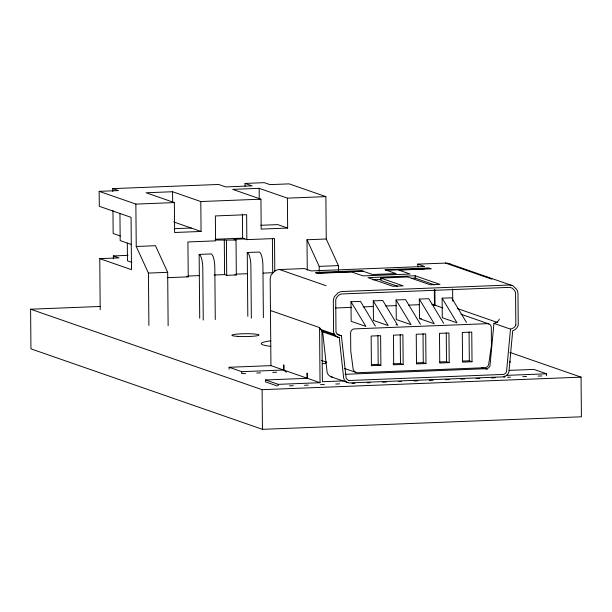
<?xml version="1.0" encoding="UTF-8"?>
<svg xmlns="http://www.w3.org/2000/svg" width="612" height="612" viewBox="0 0 612 612"><rect width="100%" height="100%" fill="white"/><g stroke="black" fill="none" stroke-linecap="round" stroke-linejoin="round"><path stroke-width="0.92" d="M499.331 319.112L499.277 319.257A6.021 5.745 -70.8 0 1 495.934 322.631L493.945 323.373L489.975 365.877A4.758 4.544 -70.8 0 1 487.045 368.661L345.099 374.307M515.855 325.026A6.021 5.745 -70.8 0 1 512.504 328.384L510.507 329.134L506.545 371.637A4.758 4.544 -70.8 0 1 503.615 374.422L349.077 380.503M515.847 325.018L515.556 293.232A6.992 6.671 -70.8 0 0 514.646 290.646L512.81 288.635A7.482 7.145 -70.8 0 0 509.421 287.365L341.756 293.951A7.482 7.145 -70.8 0 0 338.39 295.489L336.592 297.646A6.992 6.671 -70.8 0 0 335.728 300.301L335.996 332.087A6.021 5.745 -70.8 0 0 339.392 335.192L341.397 335.774L346.101 377.941A4.758 4.544 -70.8 0 0 349.077 380.496M112.792 191.487L112.761 188.618L218.591 184.464L225.652 186.912L252.106 185.872L245.052 183.424L245.075 186.224M245.052 183.424L264.292 182.667L269.938 184.625L289.178 183.875L325.875 196.628L326.242 239.009L338.436 265.616L338.482 270.374M100.2 309.71L99.756 258.647L131.511 269.685L131.06 217.337L99.297 206.298L99.167 191.342L118.407 190.584L112.761 188.618M172.576 191.732L146.123 192.772L174.351 202.587L174.611 232.499L201.065 231.458L200.805 201.547L172.576 191.732L172.668 202.014M259.167 188.328L232.705 189.368L260.934 199.183L261.194 229.095L287.655 228.054L287.395 198.143L259.167 188.328L259.258 199.543M99.167 191.342L135.864 204.094L174.351 202.587M200.805 201.547L260.934 199.183M287.395 198.143L325.875 196.628M174.175 228.697L191.189 228.024M260.766 225.292L277.772 224.619L287.655 228.054M215.141 239.246L242.62 238.16L246.85 239.636L274.513 238.55L274.796 271.56M215.271 240.057L236.025 240.057L236.331 274.956L226.715 275.339L224.596 274.604L214.2 275.01M244.731 238.902L233.914 239.323L236.025 240.057M135.864 204.094L136.239 246.475L155.479 245.718L167.673 272.325L168.132 325.645M307.27 270.267L307.002 239.766L326.242 239.009M113.373 258.777L113.35 255.931L128.015 255.349M199.711 318.225L199.152 254.408L211.178 253.934A12.531 3.496 87.7 0 1 214.82 267.62L215.263 318.73A5.539 1.545 87.7 0 0 215.256 319.571M247.814 316.327L247.256 252.511L259.281 252.045A12.531 3.496 87.7 0 1 262.923 265.73L263.367 316.832A5.539 1.545 87.7 0 0 263.359 317.682M99.756 258.647L118.996 257.889L113.35 255.931M136.239 246.475L148.425 273.082L167.673 272.325M307.002 239.766L319.196 266.373L338.436 265.616M286.439 372.058A5.6 5.347 -70.8 0 1 284.075 370.199L284.029 365.043L283.524 364.867L283.57 370.023L270.94 365.632L270.19 279.37A9.295 8.874 -70.8 0 1 271.407 274.597L274.826 270.994A10.044 9.585 -70.8 0 1 279.516 269.548L304.409 268.561L311.187 270.925L424.567 266.465L417.782 264.109L417.805 266.472L418.562 266.733L417.805 266.472M417.782 264.109L446.569 263.061A10.021 9.562 -70.8 0 1 450.065 264.109L451.09 264.751M187.999 276.043L199.344 275.591M236.102 274.153L247.447 273.702M263.252 273.082L272.7 272.715L272.401 238.757M167.221 277.68L188.228 276.853L187.922 241.954L215.585 240.86L215.37 215.937L246.636 214.705L246.85 239.636M315.968 273.097L363.605 271.223M385.522 270.359L424.583 268.829M380.71 278.055L407.776 276.991L430.236 284.794L439.99 284.412L415.158 275.783L367.98 277.634L392.82 286.271L403.17 285.858L380.71 278.055L380.725 280.411L397.479 286.232M372.723 279.806L381.207 279.477M411.402 278.292L415.173 278.139L434.291 284.787M509.888 352.413L581.056 377.153L581.4 416.795L262.449 429.333L30.944 348.855L30.6 309.205L100.314 306.467M350.99 301.754L365.884 326.425L351.158 321.308L350.99 301.754L360.453 301.379L375.355 326.051M373.274 300.875L388.169 325.546L373.442 320.428L373.274 300.875L382.737 300.507L397.639 325.179L395.903 324.574M396.079 299.979L410.981 324.651L396.255 319.533L396.079 299.979L405.549 299.605L420.444 324.284M419.319 299.069L434.222 323.74L419.495 318.623L419.319 299.069L428.79 298.694L443.685 323.365M442.132 298.174L457.026 322.845L442.3 317.72L442.132 298.174L451.595 297.799L466.497 322.47M335.567 307.989L351.701 307.354M363.084 306.903L373.527 306.497M385.866 306.008L396.301 305.602M408.64 305.113L419.082 304.707M419.495 318.623L421.385 318.546M229.118 369.227L229.102 367.276L270.94 365.632M322.363 363.65L325.14 363.536M371.56 364.645L378.185 364.385L380.878 365.318L380.618 335.659L371.155 336.034L371.408 365.693L380.878 365.318M392.896 363.803L400.47 363.513L403.163 364.446L402.903 334.787L393.432 335.154L393.692 364.821L403.163 364.446M416.65 362.87L423.274 362.61L425.975 363.551L425.715 333.884L416.244 334.259L416.504 363.918L425.975 363.551M439.89 361.96L446.515 361.7L449.208 362.633L448.956 332.974L439.485 333.349L439.745 363.008L449.208 362.633M462.703 361.065L469.327 360.805L472.02 361.738L471.76 332.079L462.297 332.446L462.55 362.113L472.02 361.738M229.102 367.276L241.725 371.668L283.57 370.023M245.504 373.473L241.74 373.618L241.725 371.668M256.788 373.029L260.551 372.876M272.768 372.402L276.532 372.249M265.593 381.261L265.577 379.96L307.423 378.315L320.045 382.699L319.563 327.581L270.458 310.506L270.772 311.286M509.192 370.382L533.916 369.411L546.539 373.802L546.554 375.753M343.332 380.909L322.386 381.727L321.95 331.092L319.563 327.581M265.577 379.96L278.208 384.344L320.045 382.699M506.598 375.37L546.539 373.802M503.707 376.847L349.031 382.921A7.183 6.854 -70.8 0 1 343.699 378.361L339.232 337.633A8.591 8.201 -70.8 0 1 335.277 335.307M289.507 385.858L293.27 385.705M304.547 385.262L308.31 385.116M320.535 384.634L324.322 384.489M335.774 384.038L339.591 383.885M351.999 383.403L354.868 383.288M367.276 382.798L370.138 382.684M382.546 382.202L386.363 382.049M398.772 381.559L401.633 381.452M414.041 380.962L417.858 380.809M429.31 380.358L433.128 380.213M445.536 379.723L449.361 379.57M460.813 379.126L464.63 378.973M476.082 378.522L479.9 378.377M491.352 377.925L495.169 377.772M507.57 377.283L510.423 377.176M522.786 376.686L526.588 376.541M538.002 376.089L541.804 375.944M30.6 309.205L262.104 389.683L581.056 377.153M448.956 263.604L512.091 285.552M445.345 263.022L491.91 279.217M457.271 308.502L497.571 322.516M493.945 323.373L510.507 329.134M432.913 304.47L442.836 307.92M460.874 314.193L488.843 323.909M173.709 221.949L201.065 231.458M279.516 269.54L326.089 285.735M234.924 274.467L236.331 274.956M120.212 235.949L113.159 233.493L112.96 210.582M131.542 244.54L120.181 240.593L119.944 213.481M481.805 367.521L487.167 369.38M186.821 276.356L188.228 276.853M131.947 262.395L127.464 260.834L127.311 243.071M337.036 334.259L341.397 335.774M320.099 328.805L320.436 329.378L334.466 334.259L335.277 335.307L321.246 330.426M321.399 331.452A8.645 8.254 -70.8 0 0 322.669 331.872L339.232 337.633M321.407 360.414L326.816 362.296M344.449 368.424L356.589 372.639M331.268 376.854L347.838 382.615M284.075 370.199L307.17 378.224A5.6 5.347 -70.8 0 0 307.323 378.43M265.593 381.911L277.32 385.988M322.662 331.872L327.152 372.593A7.183 6.854 -70.8 0 0 332.469 377.137M510.064 361.118L510.071 362.419M504.701 376.097L504.716 377.397M469.075 332.071L469.327 360.805M452.635 288.994L452.742 301.066M446.263 332.966L446.515 361.7M434.903 289.644L435.04 305.663M434.336 289.377L434.474 305.396M423.03 333.877L423.274 362.61M415.158 275.783L415.173 278.139M400.217 334.772L400.47 363.513M377.933 335.651L378.185 364.385M325.645 361.814L325.661 363.712M319.196 266.373L319.235 271.131M307.423 378.315L307.125 373.068L307.17 378.224M278.208 384.344L278.215 385.652M262.104 389.683L262.449 429.333M242.406 214.154L242.62 238.16M226.409 240.44L226.715 275.339M224.29 239.705L224.596 274.604M148.425 273.082L148.884 325.446M251.333 318.148A5.539 1.545 87.7 0 1 251.341 317.307L250.897 266.205A12.531 3.496 87.7 0 0 247.256 252.511M199.152 254.408A12.531 3.496 87.7 0 1 202.794 268.094L203.238 319.196A5.539 1.545 87.7 0 0 203.23 320.045M334.466 334.259A8.178 7.811 -70.8 0 1 333.594 332.461L333.326 301.326A9.295 8.874 -70.8 0 1 334.55 296.545L337.962 292.941A10.044 9.585 -70.8 0 1 342.659 291.496L509.712 285.008A10.021 9.562 -70.8 0 1 513.2 286.056L516.673 289.384A9.295 8.874 -70.8 0 1 517.981 294.066L518.249 325.202A8.438 8.055 -70.8 0 1 512.703 330.794L508.932 371.859A7.183 6.854 -70.8 0 1 503.699 376.816M431.927 304.233A4.07 3.879 -70.8 0 1 433.801 304.96M434.183 305.296A4.07 3.879 -70.8 0 1 434.528 305.679M270.818 346.346A41.647 4.353 -0.5 0 1 270.802 340.792M491.436 345.459L488.736 364.102A4.146 3.963 -70.8 0 1 484.834 367.728L357.01 372.754A5.699 5.439 -70.8 0 1 353.178 369.426L350.768 350.99L350.607 333.081A4.07 3.879 -70.8 0 1 354.478 328.881L487.343 323.664A4.07 3.879 -70.8 0 1 491.283 327.55L491.436 345.459M361.424 270.634L315.54 272.432L317.957 273.273L351.64 271.95L362.962 275.89L410.132 274.031L398.81 270.099L431.338 268.821L428.913 267.98L384.925 269.708L396.079 273.587L372.578 274.513L361.424 270.634M237.9 336.393A13.586 1.423 -0.5 0 0 258.983 335.116A13.586 1.423 -0.5 0 0 239.399 333.923A13.586 1.423 -0.5 0 0 237.9 336.393"/></g></svg>
